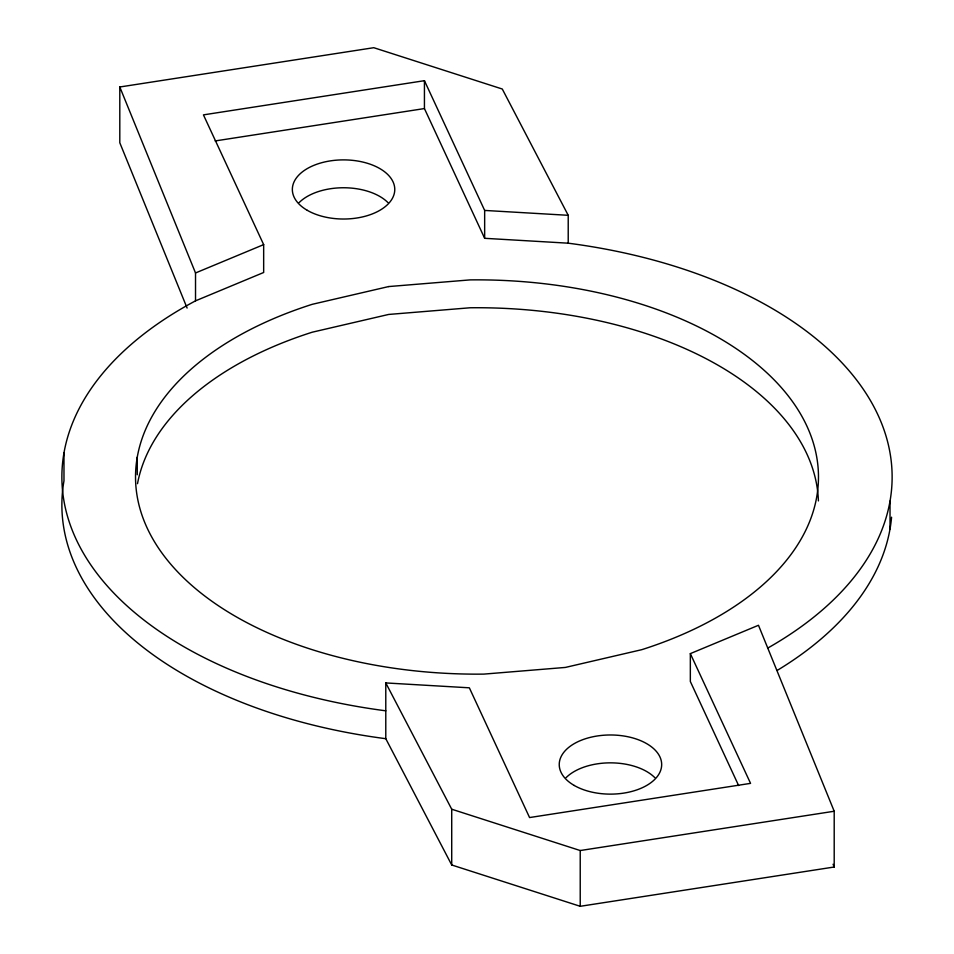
<?xml version="1.0" encoding="UTF-8"?>
<svg xmlns="http://www.w3.org/2000/svg" width="954" height="954" viewBox="0 0 954 954"><rect width="100%" height="100%" fill="white"/><g stroke="black" fill="none" stroke-linecap="round" stroke-linejoin="round"><path stroke-width="1.43" d="M385.786 738.694L385.786 682.933L469.344 687.81L529.565 817.554L750.559 783.365L690.338 653.621L758.478 625.275L834.201 811.246L834.201 867.007L580.223 906.3L451.719 864.98L385.786 738.694A415.121 239.669 0 0 1 63.978 480.792L63.978 452.911M451.719 864.98L451.719 809.219L385.786 682.933M768.018 647.921A415.121 239.669 0 0 0 876.225 411.305A415.121 239.669 0 0 0 568.214 243.187L484.656 238.309L484.656 210.429L424.435 80.685L203.44 114.874L263.662 244.618L263.662 272.498L195.522 300.844A415.121 239.669 0 0 0 76.022 539.034A415.121 239.669 0 0 0 385.786 710.813M580.223 906.3L580.223 850.539L451.719 809.219M195.522 300.844L195.522 272.963L263.662 244.618M187.103 308.059L119.799 142.754L119.799 86.993L373.777 47.7L502.281 89.02L568.214 215.306L568.214 243.187M215.151 140.942L424.435 108.565L484.656 238.309M580.223 850.539L834.201 811.246M484.656 210.429L568.214 215.306M738.634 785.571L690.338 681.502L690.338 653.621M833.08 864.252L834.201 867.007M119.799 86.993L195.522 272.963M890.022 501.088L890.022 528.969M424.435 80.685L424.435 108.565M137.257 457.181L137.257 474.794M891.573 517.187A415.121 239.669 0 0 1 777.307 670.352M299.186 202.546A51.218 29.574 0 0 1 387.908 202.546M137.507 483.678A341.472 197.144 0 0 1 312.256 332.195L388.624 314.45L470.119 307.772A341.472 197.144 0 0 1 818.401 500.91M566.092 777.641A51.218 29.574 0 0 1 654.814 777.641M388.624 286.57L312.256 304.314A341.472 197.144 0 0 0 147.166 528.027A341.472 197.144 0 0 0 483.881 674.108L565.376 667.43L641.744 649.686A341.472 197.144 0 0 0 806.834 425.973A341.472 197.144 0 0 0 470.119 279.892L388.624 286.57M307.331 210.357A51.218 29.574 0 0 0 393.024 197.108A51.218 29.574 0 0 0 330.287 160.892A51.218 29.574 0 0 0 307.331 210.357M574.236 785.464A51.218 29.574 0 0 0 659.929 772.203A51.218 29.574 0 0 0 597.192 735.987A51.218 29.574 0 0 0 574.236 785.464"/></g></svg>
